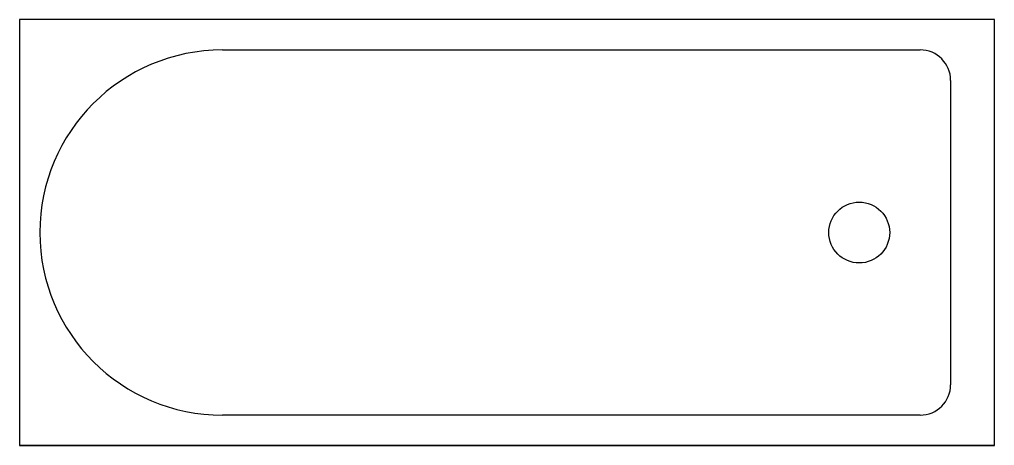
# Model space of a CAD drawing. Header units: millimetres. Extents: x 935 to 1095, y 458 to 528.
import ezdxf

# ---------------------------------------------------------------- set-up
doc = ezdxf.new("R2010")
doc.units = ezdxf.units.MM

msp = doc.modelspace()

# ---------------------------------------------------------------- linework, layer by layer
for p, q in [((1095.29, 528.33), (935.29, 528.33)), ((935.29, 528.33), (935.29, 458.33)), ((1095.29, 458.33), (1095.29, 528.33)), ((968.62, 523.33), (1083.09, 523.33)), ((1088.09, 518.33), (1088.09, 468.33)), ((1083.09, 463.33), (968.62, 463.33)), ((1095.29, 458.33), (935.29, 458.33)), ((935.29, 458.33), (1095.29, 458.33))]:
    msp.add_line(p, q)
msp.add_circle((1073.09, 493.33), 5)
for centre, radius, start, end in [((968.62, 493.33), 30, 90, 270), ((1083.09, 518.33), 5, 0, 90), ((1083.09, 468.33), 5, 270, 0)]:
    msp.add_arc(centre, radius, start, end)

doc.saveas('drawing.dxf')
